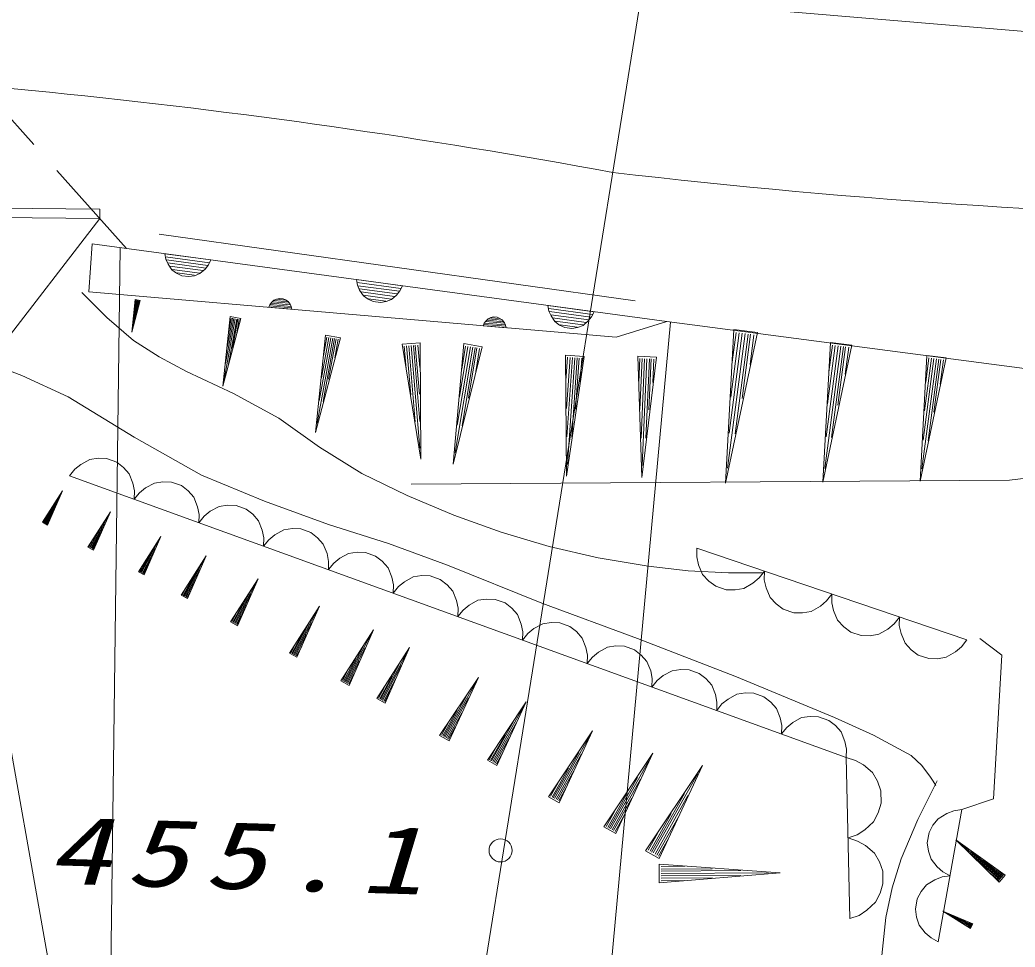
# Model space of a CAD drawing. Units: millimetres, scale not verified. Extents: x 40000 to 680000, y 20000 to 380000.
# Drawn here: x 481272 to 502676, y 279862 to 299817 of the extents above; entities that cross this region are included whole.
import ezdxf

# ---------------------------------------------------------------- set-up
doc = ezdxf.new("R2010")
doc.units = ezdxf.units.MM
doc.header["$LTSCALE"] = 1000
doc.linetypes.add('USER4', pattern=[3, 2.25, -0.75])
for name, color, linetype, lineweight in [('S-BGD', 1, 'Continuous', 13), ('S-BGD-HTXT', 6, 'Continuous', 13), ('S-BMK', 3, 'Continuous', 13)]:
    doc.layers.add(name, color=color, linetype=linetype, lineweight=lineweight)
doc.styles.add('ＭＳ ゴシック', font='')
doc.styles.get('ＭＳ ゴシック').set_extended_font_data('MS Gothic')

msp = doc.modelspace()

# ---------------------------------------------------------------- linework, layer by layer
at = {"layer": 'S-BGD'}
for p, q in [((510161, 298953), (485026, 301072)), ((479475, 295775), (482990, 295743)), ((482990, 295743), (482989, 295543)), ((482989, 295543), (459401, 264938)), ((482989, 295543), (479685, 295574)), ((484265, 295209), (494508, 293769)), ((482753, 293964), (482824, 294996)), ((482824, 294996), (495184, 293324)), ((484410, 294665), (484389, 294784)), ((484389, 294784), (485380, 294650)), ((485347, 294592), (484405, 294719)), ((484457, 294560), (484410, 294665)), ((484421, 294654), (485313, 294533)), ((485268, 294476), (484453, 294586)), ((484539, 294438), (484457, 294560)), ((485325, 294542), (485255, 294453)), ((485380, 294650), (485325, 294542)), ((484489, 294518), (485210, 294421)), ((484640, 294364), (484539, 294438)), ((485142, 294367), (484543, 294448)), ((484751, 294311), (484640, 294364)), ((484651, 294370), (485020, 294320)), ((485026, 294312), (484905, 294291)), ((485143, 294357), (485026, 294312)), ((485255, 294453), (485143, 294357)), ((484905, 294291), (484751, 294311)), ((488530, 294108), (488509, 294227)), ((488509, 294227), (489500, 294093)), ((489466, 294034), (488525, 294162)), ((488577, 294003), (488530, 294108)), ((482605, 293948), (483143, 293409)), ((494099, 292986), (482753, 293964)), ((488541, 294096), (489433, 293976)), ((489388, 293919), (488573, 294029)), ((488659, 293881), (488577, 294003)), ((488609, 293961), (489330, 293864)), ((489262, 293810), (488662, 293891)), ((489374, 293895), (489263, 293799)), ((489445, 293984), (489374, 293895)), ((489500, 294093), (489445, 293984)), ((483753, 293797), (483681, 293099)), ((483681, 293099), (483860, 293777)), ((483804, 293775), (483693, 293166)), ((483708, 293325), (483790, 293778)), ((483777, 293780), (483723, 293489)), ((483735, 293320), (483818, 293773)), ((483738, 293648), (483763, 293783)), ((483860, 293777), (483753, 293797)), ((483828, 293771), (483775, 293480)), ((483819, 293634), (483844, 293768)), ((486625, 293631), (486650, 293686)), ((486650, 293686), (486683, 293732)), ((487103, 293652), (486655, 293691)), ((486676, 293720), (487086, 293685)), ((486683, 293732), (486736, 293783)), ((487066, 293718), (486704, 293749)), ((486736, 293783), (486793, 293808)), ((486737, 293778), (487038, 293752)), ((486793, 293808), (486853, 293822)), ((486982, 293788), (486797, 293804)), ((486853, 293822), (486931, 293815)), ((486931, 293815), (486987, 293791)), ((486987, 293791), (487040, 293757)), ((487040, 293757), (487084, 293698)), ((487084, 293698), (487109, 293646)), ((488760, 293807), (488659, 293881)), ((488871, 293754), (488760, 293807)), ((488771, 293813), (489140, 293763)), ((489025, 293733), (488871, 293754)), ((489146, 293755), (489025, 293733)), ((489263, 293799), (489146, 293755)), ((492650, 293551), (492629, 293670)), ((492629, 293670), (493620, 293536)), ((487123, 293588), (486625, 293631)), ((486640, 293661), (487113, 293620)), ((487109, 293646), (487123, 293588)), ((493586, 293477), (492645, 293604)), ((492697, 293446), (492650, 293551)), ((492661, 293539), (493553, 293418)), ((493508, 293362), (492693, 293472)), ((493620, 293536), (493564, 293427)), ((483143, 293409), (483717, 292920)), ((485795, 293431), (485639, 291935)), ((485639, 291935), (486023, 293389)), ((485904, 293385), (485665, 292079)), ((485697, 292420), (485875, 293390)), ((485845, 293395), (485731, 292772)), ((485756, 292409), (485934, 293379)), ((485763, 293113), (485816, 293401)), ((486023, 293389), (485795, 293431)), ((485956, 293375), (485842, 292752)), ((485936, 293081), (485989, 293369)), ((491232, 293233), (491257, 293289)), ((491247, 293263), (491720, 293223)), ((491257, 293289), (491290, 293335)), ((491710, 293255), (491262, 293293)), ((491284, 293323), (491693, 293288)), ((491290, 293335), (491343, 293386)), ((491674, 293321), (491311, 293352)), ((491343, 293386), (491400, 293411)), ((491344, 293381), (491645, 293355)), ((491400, 293411), (491460, 293424)), ((491589, 293391), (491404, 293407)), ((491460, 293424), (491538, 293418)), ((491538, 293418), (491595, 293394)), ((491595, 293394), (491647, 293359)), ((491647, 293359), (491691, 293300)), ((491691, 293300), (491716, 293249)), ((491716, 293249), (491730, 293190)), ((492779, 293324), (492697, 293446)), ((492729, 293404), (493450, 293306)), ((492880, 293250), (492779, 293324)), ((493382, 293252), (492782, 293334)), ((492991, 293197), (492880, 293250)), ((492890, 293256), (493260, 293206)), ((493383, 293242), (493266, 293197)), ((493494, 293338), (493383, 293242)), ((493564, 293427), (493494, 293338)), ((495184, 293324), (494099, 292986)), ((495184, 293324), (504072, 292157)), ((487846, 293034), (487629, 290939)), ((488166, 292976), (487846, 293034)), ((491730, 293190), (491232, 293233)), ((493145, 293176), (492991, 293197)), ((493266, 293197), (493145, 293176)), ((496625, 293155), (496449, 289850)), ((496449, 289850), (497133, 293089)), ((496871, 293065), (496491, 290169)), ((496524, 290922), (496806, 293073)), ((496741, 293082), (496559, 291700)), ((496591, 292452), (496675, 293091)), ((497133, 293089), (496625, 293155)), ((496654, 290905), (496937, 293056)), ((496986, 293050), (496804, 291667)), ((496976, 292402), (497060, 293040)), ((483717, 292920), (484265, 292563)), ((487629, 290939), (488166, 292976)), ((488000, 292969), (487665, 291141)), ((487710, 291618), (487958, 292976)), ((487917, 292984), (487757, 292111)), ((487793, 291603), (488041, 292961)), ((487802, 292589), (487876, 292991)), ((488072, 292956), (487912, 292083)), ((488045, 292544), (488118, 292947)), ((489878, 292867), (489491, 292835)), ((489491, 292835), (489892, 290360)), ((489775, 292815), (489863, 291762)), ((489872, 292334), (489831, 292820)), ((489892, 290360), (489878, 292867)), ((490820, 292851), (490591, 290253)), ((491217, 292784), (490820, 292851)), ((498703, 292876), (498543, 289871)), ((498543, 289871), (499164, 292815)), ((498672, 292237), (498749, 292817)), ((499164, 292815), (498703, 292876)), ((489579, 292309), (489539, 292795)), ((489589, 292799), (489676, 291747)), ((489775, 291165), (489638, 292804)), ((489688, 292808), (489872, 290603)), ((489875, 291174), (489738, 292812)), ((490591, 290253), (491217, 292784)), ((491011, 292773), (490633, 290503)), ((490679, 291095), (490960, 292781)), ((490909, 292790), (490728, 291706)), ((490774, 292298), (490857, 292798)), ((490781, 291078), (491062, 292764)), ((491101, 292758), (490920, 291674)), ((491075, 292248), (491159, 292748)), ((493009, 292604), (493028, 289996)), ((493411, 292576), (493009, 292604)), ((498927, 292793), (498581, 290161)), ((498611, 290845), (498868, 292801)), ((498808, 292809), (498643, 291552)), ((498730, 290830), (498987, 292785)), ((499031, 292780), (498866, 291523)), ((499022, 292191), (499098, 292771)), ((480284, 292562), (481311, 292161)), ((484265, 292563), (484858, 292251)), ((493016, 292050), (493052, 292555)), ((493104, 292552), (493027, 291456)), ((493028, 289996), (493411, 292576)), ((493036, 290843), (493155, 292548)), ((493207, 292544), (493046, 290249)), ((493139, 290835), (493259, 292541)), ((493298, 292538), (493221, 291442)), ((493321, 292028), (493356, 292534)), ((494559, 292577), (494647, 289971)), ((494961, 292560), (494559, 292577)), ((494580, 292023), (494602, 292530)), ((494654, 292528), (494606, 291430)), ((494632, 290818), (494706, 292525)), ((494647, 289971), (494961, 292560)), ((494758, 292523), (494658, 290224)), ((494736, 290813), (494810, 292521)), ((494849, 292519), (494801, 291422)), ((494885, 292010), (494907, 292517)), ((500781, 292596), (500637, 289891)), ((500637, 289891), (501196, 292541)), ((500983, 292522), (500672, 290152)), ((500698, 290769), (500929, 292529)), ((500876, 292536), (500727, 291405)), ((500754, 292021), (500822, 292543)), ((501196, 292541), (500781, 292596)), ((500805, 290754), (501036, 292515)), ((501076, 292509), (500928, 291378)), ((501068, 291979), (501137, 292501)), ((484858, 292251), (485865, 291773)), ((482462, 276295), (479650, 292165)), ((481311, 292161), (482310, 291706)), ((485865, 291773), (486837, 291244)), ((482310, 291706), (483729, 290835)), ((486837, 291244), (487714, 290623)), ((483729, 290835), (485178, 290017)), ((487714, 290623), (488627, 290052)), ((482580, 290251), (482451, 290145)), ((482772, 290355), (482580, 290251)), ((482955, 290383), (482772, 290355)), ((483137, 290376), (482955, 290383)), ((483353, 290298), (483137, 290376)), ((483498, 290186), (483353, 290298)), ((482451, 290145), (482337, 290005)), ((483621, 290047), (483498, 290186)), ((483701, 289845), (483621, 290047)), ((488627, 290052), (489600, 289579)), ((503929, 290082), (502559, 289911)), ((499043, 283944), (482337, 290005)), ((483735, 289679), (483701, 289845)), ((484164, 289850), (483972, 289746)), ((484347, 289878), (484164, 289850)), ((484530, 289871), (484347, 289878)), ((484745, 289793), (484530, 289871)), ((485178, 290017), (486534, 289459)), ((502559, 289911), (489690, 289825)), ((482187, 289681), (481756, 289004)), ((481818, 288987), (482150, 289612)), ((481866, 288946), (482187, 289681)), ((483729, 289500), (483735, 289679)), ((483843, 289640), (483729, 289500)), ((483972, 289746), (483843, 289640)), ((484890, 289681), (484745, 289793)), ((485013, 289542), (484890, 289681)), ((482051, 289459), (481803, 288995)), ((482079, 289444), (481832, 288980)), ((485093, 289340), (485013, 289542)), ((486534, 289459), (487907, 288958)), ((489600, 289579), (490607, 289156)), ((481793, 289000), (481952, 289299)), ((481846, 288972), (482005, 289271)), ((483217, 289233), (482733, 288471)), ((482856, 288406), (483217, 289233)), ((485127, 289174), (485093, 289340)), ((485365, 289241), (485235, 289135)), ((485556, 289345), (485365, 289241)), ((485739, 289373), (485556, 289345)), ((485922, 289366), (485739, 289373)), ((486138, 289288), (485922, 289366)), ((486282, 289176), (486138, 289288)), ((486405, 289037), (486282, 289176)), ((481756, 289004), (481866, 288946)), ((481850, 289146), (481777, 289009)), ((481933, 289102), (481860, 288965)), ((483064, 288983), (482786, 288461)), ((482802, 288452), (483176, 289155)), ((483096, 288966), (482818, 288444)), ((485121, 288995), (485127, 289174)), ((485235, 289135), (485121, 288995)), ((486485, 288835), (486405, 289037)), ((490607, 289156), (491623, 288791)), ((482774, 288467), (482953, 288803)), ((482834, 288435), (483012, 288771)), ((486519, 288669), (486485, 288835)), ((486948, 288840), (486757, 288736)), ((487131, 288868), (486948, 288840)), ((487314, 288861), (487131, 288868)), ((487530, 288783), (487314, 288861)), ((487674, 288671), (487530, 288783)), ((487907, 288958), (489198, 288548)), ((491623, 288791), (492658, 288484)), ((482839, 288631), (482756, 288477)), ((482932, 288582), (482849, 288427)), ((484304, 288701), (483820, 287940)), ((483889, 287921), (484263, 288624)), ((483943, 287874), (484304, 288701)), ((486514, 288490), (486519, 288669)), ((486627, 288630), (486514, 288490)), ((486757, 288736), (486627, 288630)), ((487797, 288532), (487674, 288671)), ((489198, 288548), (490470, 288081)), ((482733, 288471), (482856, 288406)), ((484151, 288452), (483873, 287929)), ((484183, 288435), (483905, 287912)), ((487877, 288330), (487797, 288532)), ((487912, 288164), (487877, 288330)), ((488340, 288335), (488149, 288231)), ((488524, 288363), (488340, 288335)), ((488706, 288356), (488524, 288363)), ((488922, 288278), (488706, 288356)), ((492658, 288484), (493710, 288243)), ((495832, 288446), (495829, 288261)), ((495832, 288446), (501639, 286473)), ((483861, 287936), (484040, 288271)), ((483921, 287904), (484099, 288240)), ((485276, 288282), (484737, 287436)), ((484814, 287415), (485230, 288196)), ((484874, 287363), (485276, 288282)), ((487906, 287985), (487912, 288164)), ((488020, 288124), (487906, 287985)), ((488149, 288231), (488020, 288124)), ((489066, 288166), (488922, 288278)), ((489189, 288027), (489066, 288166)), ((493710, 288243), (494784, 288060)), ((495829, 288261), (495868, 288089)), ((483820, 287940), (483943, 287874)), ((483926, 288100), (483843, 287945)), ((484019, 288050), (483936, 287895)), ((485105, 288005), (484796, 287424)), ((485141, 287986), (484832, 287405)), ((489269, 287825), (489189, 288027)), ((490470, 288081), (492497, 287267)), ((494784, 288060), (495644, 287960)), ((495644, 287960), (496509, 287920)), ((495868, 288089), (495956, 287882)), ((496509, 287920), (496888, 287917)), ((496888, 287917), (497277, 287918)), ((497169, 287806), (497283, 287953)), ((497283, 287953), (497281, 287767)), ((484783, 287431), (484982, 287804)), ((484849, 287396), (485048, 287769)), ((486396, 287790), (485804, 286859)), ((485888, 286836), (486346, 287695)), ((485954, 286779), (486396, 287790)), ((489304, 287659), (489269, 287825)), ((489541, 287726), (489412, 287619)), ((489732, 287830), (489541, 287726)), ((489916, 287858), (489732, 287830)), ((490098, 287851), (489916, 287858)), ((490314, 287773), (490098, 287851)), ((490459, 287661), (490314, 287773)), ((495956, 287882), (496086, 287740)), ((496086, 287740), (496238, 287628)), ((496841, 287581), (497037, 287692)), ((497037, 287692), (497169, 287806)), ((497281, 287767), (497320, 287596)), ((484855, 287614), (484763, 287442)), ((484959, 287559), (484867, 287387)), ((486209, 287485), (485869, 286846)), ((486247, 287464), (485908, 286826)), ((489298, 287480), (489304, 287659)), ((489412, 287619), (489298, 287480)), ((490581, 287522), (490459, 287661)), ((490662, 287320), (490581, 287522)), ((496238, 287628), (496463, 287551)), ((496463, 287551), (496652, 287548)), ((496652, 287548), (496841, 287581)), ((497320, 287596), (497408, 287388)), ((484737, 287436), (484874, 287363)), ((485854, 286854), (486073, 287264)), ((490696, 287154), (490662, 287320)), ((491124, 287325), (490933, 287221)), ((491308, 287353), (491124, 287325)), ((491490, 287346), (491308, 287353)), ((491706, 287268), (491490, 287346)), ((491851, 287156), (491706, 287268)), ((492497, 287267), (494558, 286506)), ((497408, 287388), (497538, 287247)), ((498489, 287199), (498621, 287312)), ((498621, 287312), (498735, 287460)), ((498735, 287460), (498733, 287274)), ((498733, 287274), (498772, 287103)), ((485933, 287055), (485832, 286866)), ((485927, 286815), (486145, 287225)), ((487713, 287202), (487067, 286186)), ((487159, 286161), (487658, 287098)), ((487231, 286099), (487713, 287202)), ((490690, 286975), (490696, 287154)), ((490804, 287114), (490690, 286975)), ((490933, 287221), (490804, 287114)), ((491974, 287017), (491851, 287156)), ((497538, 287247), (497690, 287135)), ((497690, 287135), (497915, 287058)), ((497915, 287058), (498104, 287055)), ((498104, 287055), (498293, 287088)), ((498293, 287088), (498489, 287199)), ((498772, 287103), (498859, 286895)), ((485804, 286859), (485954, 286779)), ((486047, 286994), (485946, 286805)), ((487508, 286869), (487138, 286172)), ((487551, 286846), (487180, 286150)), ((492054, 286815), (491974, 287017)), ((492700, 286848), (492516, 286820)), ((492882, 286841), (492700, 286848)), ((493098, 286763), (492882, 286841)), ((498859, 286895), (498990, 286754)), ((500072, 286819), (500187, 286966)), ((500187, 286966), (500185, 286781)), ((487122, 286181), (487360, 286628)), ((488874, 286689), (488175, 285589)), ((488353, 285494), (488874, 286689)), ((492088, 286649), (492054, 286815)), ((492082, 286470), (492088, 286649)), ((492196, 286609), (492082, 286470)), ((492325, 286716), (492196, 286609)), ((492516, 286820), (492325, 286716)), ((493243, 286651), (493098, 286763)), ((493366, 286512), (493243, 286651)), ((498990, 286754), (499142, 286641)), ((499142, 286641), (499367, 286565)), ((499745, 286594), (499941, 286706)), ((499941, 286706), (500072, 286819)), ((500185, 286781), (500224, 286610)), ((500224, 286610), (500311, 286402)), ((487208, 286400), (487098, 286193)), ((487201, 286138), (487439, 286586)), ((488274, 285562), (488815, 286577)), ((493446, 286310), (493366, 286512)), ((494558, 286506), (496687, 285681)), ((499367, 286565), (499556, 286561)), ((499556, 286561), (499745, 286594)), ((500311, 286402), (500441, 286261)), ((501524, 286326), (501639, 286473)), ((501920, 286506), (502390, 286144)), ((487067, 286186), (487231, 286099)), ((487332, 286334), (487222, 286127)), ((488653, 286329), (488251, 285574)), ((488699, 286304), (488297, 285550)), ((489650, 286310), (488951, 285210)), ((489050, 285182), (489591, 286198)), ((489128, 285115), (489650, 286310)), ((493480, 286144), (493446, 286310)), ((493717, 286211), (493588, 286104)), ((493909, 286315), (493717, 286211)), ((494092, 286343), (493909, 286315)), ((494275, 286336), (494092, 286343)), ((494490, 286258), (494275, 286336)), ((494635, 286146), (494490, 286258)), ((500441, 286261), (500593, 286148)), ((501197, 286101), (501393, 286213)), ((501393, 286213), (501524, 286326)), ((488234, 285583), (488492, 286068)), ((488320, 285537), (488578, 286022)), ((493474, 285964), (493480, 286144)), ((493588, 286104), (493474, 285964)), ((494758, 286007), (494635, 286146)), ((494838, 285805), (494758, 286007)), ((500593, 286148), (500819, 286072)), ((500819, 286072), (501008, 286068)), ((501008, 286068), (501197, 286101)), ((502390, 286144), (502209, 283055)), ((488327, 285821), (488208, 285597)), ((489429, 285949), (489027, 285195)), ((489475, 285925), (489073, 285170)), ((494872, 285639), (494838, 285805)), ((495301, 285810), (495109, 285706)), ((495484, 285838), (495301, 285810)), ((495667, 285831), (495484, 285838)), ((495882, 285753), (495667, 285831)), ((496027, 285641), (495882, 285753)), ((488175, 285589), (488353, 285494)), ((488462, 285749), (488343, 285525)), ((489010, 285204), (489268, 285689)), ((489096, 285158), (489354, 285643)), ((491134, 285666), (490299, 284415)), ((490413, 284381), (491062, 285538)), ((490501, 284301), (491134, 285666)), ((494866, 285459), (494872, 285639)), ((494980, 285599), (494866, 285459)), ((495109, 285706), (494980, 285599)), ((496150, 285502), (496027, 285641)), ((496687, 285681), (498792, 284801)), ((489103, 285441), (488984, 285218)), ((489238, 285370), (489119, 285146)), ((496230, 285300), (496150, 285502)), ((496876, 285333), (496693, 285305)), ((497059, 285326), (496876, 285333)), ((497275, 285247), (497059, 285326)), ((488951, 285210), (489128, 285115)), ((490869, 285255), (490387, 284395)), ((490921, 285226), (490439, 284366)), ((492162, 285138), (491327, 283887)), ((491530, 283773), (492162, 285138)), ((496264, 285133), (496230, 285300)), ((496259, 284954), (496264, 285133)), ((496502, 285201), (496372, 285094)), ((496693, 285305), (496502, 285201)), ((497419, 285136), (497275, 285247)), ((497542, 284997), (497419, 285136)), ((490367, 284406), (490677, 284959)), ((490465, 284351), (490775, 284904)), ((491441, 283853), (492091, 285010)), ((496372, 285094), (496259, 284954)), ((497622, 284794), (497542, 284997)), ((491898, 284728), (491415, 283867)), ((491950, 284698), (491467, 283838)), ((497657, 284628), (497622, 284794)), ((497894, 284696), (497764, 284589)), ((498085, 284800), (497894, 284696)), ((498268, 284828), (498085, 284800)), ((498451, 284821), (498268, 284828)), ((498667, 284742), (498451, 284821)), ((498811, 284631), (498667, 284742)), ((498792, 284801), (499630, 284421)), ((490481, 284678), (490338, 284423)), ((490634, 284592), (490491, 284337)), ((493590, 284518), (492643, 283099)), ((492873, 282970), (493590, 284518)), ((497651, 284449), (497657, 284628)), ((497764, 284589), (497651, 284449)), ((498934, 284492), (498811, 284631)), ((499014, 284289), (498934, 284492)), ((490299, 284415), (490501, 284301)), ((491395, 283878), (491705, 284431)), ((491494, 283823), (491804, 284376)), ((492773, 283061), (493508, 284373)), ((499049, 284123), (499014, 284289)), ((499630, 284421), (500444, 283984)), ((491509, 284150), (491366, 283895)), ((491663, 284064), (491520, 283809)), ((493290, 284052), (492743, 283077)), ((499043, 283944), (499049, 284123)), ((491327, 283887), (491530, 283773)), ((493349, 284019), (492802, 283044)), ((494888, 284034), (493830, 282448)), ((493975, 282405), (494797, 283872)), ((494087, 282304), (494888, 284034)), ((499123, 280476), (499043, 283944)), ((499244, 283880), (499043, 283944)), ((499415, 283784), (499244, 283880)), ((500444, 283984), (500673, 283772)), ((492721, 283090), (493072, 283716)), ((492832, 283028), (493183, 283654)), ((495952, 283772), (494727, 281936)), ((495024, 281770), (495952, 283772)), ((499610, 283619), (499415, 283784)), ((499718, 283431), (499610, 283619)), ((500673, 283772), (500859, 283517)), ((492849, 283398), (492687, 283109)), ((494553, 283514), (493942, 282424)), ((494619, 283476), (494008, 282387)), ((494894, 281887), (495847, 283585)), ((499788, 283228), (499718, 283431)), ((500583, 282606), (500997, 283437)), ((500859, 283517), (500912, 283432)), ((500912, 283432), (500970, 283338)), ((493024, 283300), (492861, 283011)), ((499794, 282960), (499788, 283228)), ((492643, 283099), (492873, 282970)), ((493917, 282438), (494309, 283138)), ((494041, 282368), (494434, 283068)), ((495564, 283170), (494856, 281908)), ((495640, 283127), (494933, 281865)), ((502209, 283055), (501532, 282820)), ((494061, 282782), (493880, 282459)), ((499634, 282561), (499734, 282754)), ((499734, 282754), (499794, 282960)), ((501022, 279973), (501532, 282820)), ((501359, 282796), (501205, 282735)), ((501532, 282820), (501359, 282796)), ((494255, 282673), (494074, 282350)), ((494827, 281924), (495282, 282735)), ((494971, 281843), (495426, 282654)), ((499447, 282388), (499634, 282561)), ((500227, 281762), (500583, 282606)), ((501023, 282624), (500910, 282483)), ((501205, 282735), (501023, 282624)), ((493830, 282448), (494087, 282304)), ((499281, 282280), (499447, 282388)), ((500910, 282483), (500826, 282325)), ((494994, 282323), (494784, 281948)), ((495219, 282196), (495009, 281822)), ((499083, 282210), (499281, 282280)), ((499284, 282145), (499083, 282210)), ((499455, 282049), (499284, 282145)), ((500826, 282325), (500787, 282105)), ((502461, 281412), (501400, 282171)), ((501400, 282171), (502332, 281258)), ((494727, 281936), (495024, 281770)), ((499650, 281885), (499455, 282049)), ((500787, 282105), (500810, 281928)), ((500810, 281928), (500868, 281756)), ((502379, 281350), (501497, 282089)), ((501741, 281919), (502396, 281370)), ((499758, 281696), (499650, 281885)), ((499828, 281494), (499758, 281696)), ((500032, 281134), (500227, 281762)), ((500868, 281756), (500999, 281589)), ((501707, 281879), (502362, 281330)), ((502412, 281390), (501992, 281743)), ((497620, 281463), (495019, 281648)), ((495019, 281648), (495022, 281245)), ((495572, 281600), (495065, 281596)), ((495065, 281538), (496164, 281545)), ((496775, 281510), (495066, 281499)), ((499834, 281225), (499828, 281494)), ((500999, 281589), (501123, 281483)), ((501123, 281483), (501277, 281396)), ((502350, 281315), (501929, 281668)), ((502235, 281572), (502429, 281410)), ((495022, 281245), (497620, 281463)), ((495066, 281447), (497367, 281462)), ((496776, 281406), (495066, 281395)), ((495067, 281343), (496165, 281350)), ((495574, 281294), (495067, 281291)), ((500950, 281312), (500768, 281201)), ((501104, 281372), (500950, 281312)), ((501277, 281396), (501104, 281372)), ((502137, 281455), (502331, 281293)), ((502332, 281258), (502461, 281412)), ((499774, 281020), (499834, 281225)), ((499897, 280498), (500032, 281134)), ((500655, 281060), (500571, 280902)), ((500768, 281201), (500655, 281060)), ((499674, 280827), (499774, 281020)), ((500571, 280902), (500532, 280681)), ((499321, 280545), (499487, 280653)), ((499487, 280653), (499674, 280827)), ((500532, 280681), (500555, 280505)), ((501769, 280359), (501122, 280633)), ((501122, 280633), (501719, 280263)), ((499123, 280476), (499321, 280545)), ((499799, 279544), (499897, 280498)), ((500555, 280505), (500613, 280333)), ((501733, 280316), (501183, 280602)), ((501318, 280516), (501726, 280304)), ((501331, 280541), (501739, 280329)), ((501722, 280295), (501459, 280431)), ((501746, 280341), (501483, 280478)), ((501631, 280417), (501752, 280354)), ((500613, 280333), (500744, 280166)), ((501593, 280344), (501714, 280281)), ((501719, 280263), (501769, 280359)), ((500744, 280166), (500869, 280059)), ((500869, 280059), (501022, 279973))]:
    msp.add_line(p, q, dxfattribs=at)
at = {"layer": 'S-BGD', "linetype": 'USER4'}
msp.add_line((483565, 294896), (478546, 300528), dxfattribs=at)
at = {"layer": 'S-BGD'}
msp.add_circle((491611, 281944), 249, dxfattribs=at)
at = {"layer": 'S-BGD-HTXT'}
for p, q in [((498293, 323066), (489719, 269807)), ((483034, 264495), (483427, 294915)), ((495268, 293313), (492649, 265020))]:
    msp.add_line(p, q, dxfattribs=at)
at = {"layer": 'S-BMK'}
for centre, start, end in [((466809, 149023), 79.54761, 88.89575), ((511496, 445513), 263.3103, 275.3811)]:
    msp.add_arc(centre, 150000, start, end, dxfattribs=at)

# ---------------------------------------------------------------- texts
at = {"layer": 'S-BGD', "insert": (481853, 281208), "char_height": 1466, "attachment_point": 7, "rotation": 358.3, "style": 'ＭＳ ゴシック'}
msp.add_mtext('\\T1.25;\\W1.35;\\Q15;455.1', dxfattribs=at)

doc.saveas('drawing.dxf')
